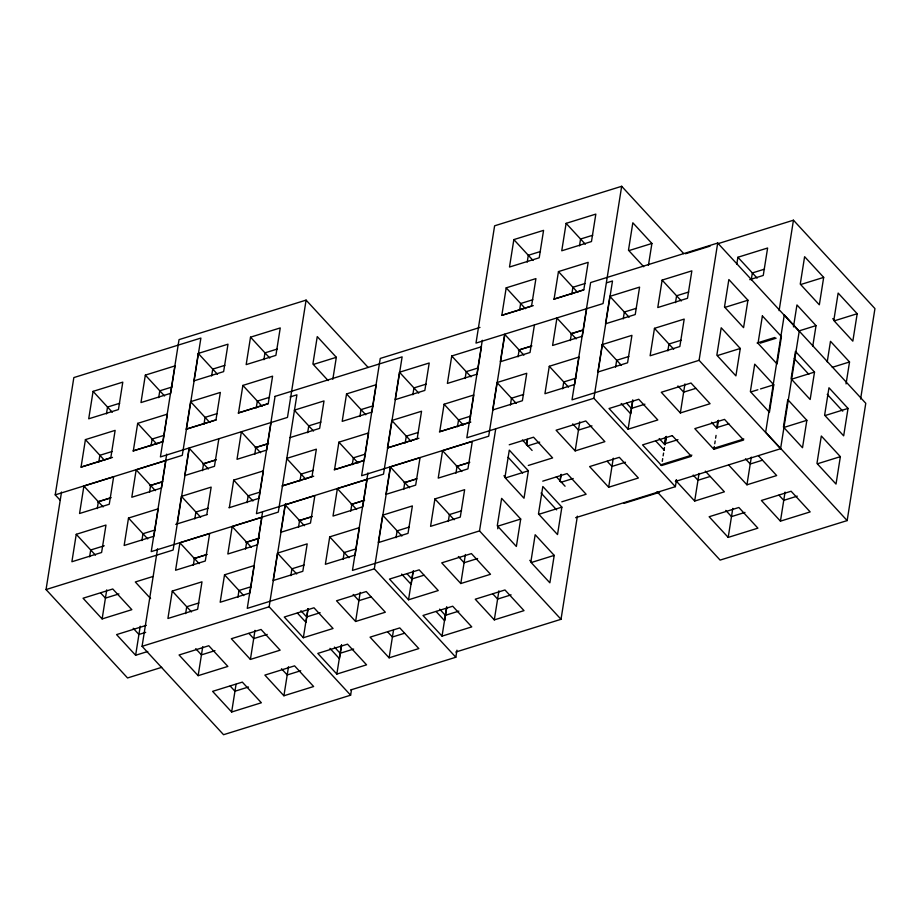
<?xml version="1.0" encoding="UTF-8"?>
<svg xmlns="http://www.w3.org/2000/svg" width="921" height="921" viewBox="0 0 921 921"><rect width="100%" height="100%" fill="white"/><g stroke="black" fill="none" stroke-linecap="round" stroke-linejoin="round"><path stroke-width="1.38" d="M55.225 494.865L73.841 377.575L200.893 338.065L182.289 455.342L55.225 494.865L60.072 500.126M161.705 667.334L127.547 677.96L46.05 589.555L61.523 492.056M85.423 439.616L81.06 467.051L110.785 457.806L115.137 430.372L85.423 439.616L104.637 460.465M93.079 391.367L88.715 418.802L118.441 409.569L122.792 382.134L93.079 391.367L112.304 412.228M76.247 534.307L71.896 561.741L101.609 552.496L105.973 525.062L76.247 534.307L95.473 555.156M83.903 486.069L79.551 513.504L109.265 504.259L113.628 476.825L83.903 486.069L103.129 506.918M98.789 462.158L99.871 455.296L112.028 451.52M106.445 413.909L107.527 407.059L119.684 403.271M89.613 556.848L90.707 549.987L104.211 545.785M97.269 508.611L98.363 501.749L110.52 497.973M102.127 618.924L83.051 598.224L112.765 588.991L131.841 609.679L102.127 618.924L106.732 589.889M137.678 423.361L133.326 450.795L163.04 441.55L167.403 414.116L137.678 423.361L156.904 444.21M145.334 375.123L140.982 402.558L170.696 393.313L175.059 365.879L145.334 375.123L164.56 395.972M128.503 518.051L124.151 545.485L153.876 536.241L158.228 508.806L128.503 518.051L147.728 538.9M136.17 469.814L131.807 497.248L161.532 488.003L165.884 460.569L136.17 469.814L155.384 490.663M151.044 445.902L152.138 439.041L164.295 435.265M158.7 397.665L159.794 390.803L171.951 387.027M141.88 540.592L142.962 533.731L155.119 529.955M149.536 492.355L150.618 485.494L162.775 481.718M166.724 454.111L151.24 551.61L278.303 512.099L296.919 394.81L290.092 396.939M147.786 651.481L135.629 655.268L140.234 626.234M351.523 689.541L350.625 695.194L223.561 734.705L142.076 646.312L157.549 548.801M190.612 401.671L186.261 429.105L215.975 419.861L220.338 392.427L190.612 401.671L209.838 422.52M198.268 353.434L193.917 380.868L223.63 371.624L227.994 344.189L198.268 353.434L217.494 374.283M177.085 523.796L181.437 496.361L211.162 487.117L206.811 514.551M189.266 448.297L173.113 550.044L46.05 589.555M172.273 591.052L167.921 618.486L197.635 609.253L201.987 581.819L172.273 591.052L191.487 611.912M179.929 542.814L175.577 570.249L205.291 561.004L209.643 533.57L179.929 542.814L199.155 563.675M203.978 424.213L205.072 417.351L217.229 413.575M211.634 375.975L212.728 369.114L224.885 365.338M194.815 518.903L195.897 512.041L208.054 508.265M202.47 470.666L203.553 463.804L215.71 460.028M185.639 613.593L186.721 606.743L198.89 602.956M193.295 565.356L194.389 558.494L206.546 554.718M218.818 438.88L214.466 466.314L184.741 475.558L189.093 448.124L208.319 468.985M242.868 385.415L238.516 412.85L268.241 403.605L272.593 376.171L242.868 385.415L262.094 406.265M250.524 337.178L246.172 364.612L275.897 355.368L280.249 327.934L250.524 337.178L269.749 358.027M202.758 646.634L198.142 675.669L227.867 666.424L208.791 645.736L179.065 654.981L198.142 675.669M229.352 507.54L233.704 480.106L263.418 470.873L259.066 498.307L228.995 507.77M224.528 574.808L220.177 602.242L249.902 592.997L254.254 565.563L224.528 574.808L243.754 595.657M232.184 526.559L227.832 553.993L257.558 544.76L261.909 517.326L232.184 526.559L251.41 547.419M256.245 407.957L257.327 401.096L269.485 397.319M263.901 359.72L264.983 352.858L277.14 349.082M247.07 502.647L248.163 495.797L260.321 492.01M254.726 454.41L255.819 447.548L267.976 443.772M237.894 597.349L238.988 590.488L251.145 586.7M245.55 549.1L246.644 542.25L258.801 538.463M271.073 422.624L266.722 450.058L237.008 459.303L241.36 431.868L260.585 452.718M262.52 512.272L247.265 608.367L374.329 568.844L390.481 467.108M231.655 712.014L212.601 691.36L242.327 682.116L261.368 702.769L231.655 712.014L236.041 684.349M306.094 300.119L287.479 417.409L160.415 456.92L179.031 339.63L306.094 300.119L368.181 367.467M250.408 659.424L231.332 638.725L261.057 629.48L280.122 650.18L250.408 659.424L255.002 630.367M277.463 553.118L273.111 580.552L302.825 571.308L307.188 543.874L277.463 553.118L296.689 573.967M285.119 504.869L280.767 532.303L310.481 523.07L314.844 495.636L285.119 504.869L304.344 525.73M350.625 695.194L269.139 606.789L285.51 503.637M300.004 480.958L301.086 474.108L313.255 470.32M307.66 432.72L308.754 425.859L320.911 422.083M290.829 575.66L291.922 568.798L304.08 565.01M298.485 527.411L299.578 520.561L311.735 516.773M332.838 379.245L336.326 357.302L317.25 336.602L312.898 364.037L328.152 380.592M283.91 695.769L264.868 675.105L294.582 665.86L313.635 686.525L283.91 695.769L288.515 666.723M303.343 637.735L284.267 617.035L313.98 607.791L333.057 628.49L303.343 637.735L307.948 608.689M308.144 608.643L305.968 622.354L297.391 613.052M338.893 442.172L334.542 469.606L364.267 460.362L368.619 432.928L338.893 442.172L358.119 463.021M346.549 393.923L342.198 421.358L371.923 412.124L376.275 384.69L346.549 393.923L365.775 414.784M329.73 536.862L325.366 564.297L355.092 555.052L359.443 527.618L329.73 536.862L348.944 557.712M337.385 488.625L333.022 516.059L362.747 506.815L367.099 479.381L337.385 488.625L356.6 509.474M352.259 464.714L353.353 457.852L365.51 454.065M359.915 416.465L361.009 409.615L373.166 405.827M343.096 559.404L344.178 552.542L356.335 548.766M350.751 511.167L351.834 504.305L363.991 500.517M367.94 472.922L352.455 570.421L479.519 530.91L495.671 429.163M336.844 674.08L317.791 653.415L347.516 644.17L366.57 664.835L336.844 674.08L341.449 645.034M341.656 644.988L339.469 658.699L329.948 648.372M355.598 621.479L336.522 600.78L366.247 591.547L385.323 612.235L355.598 621.479L360.192 592.422M387.476 447.917L391.828 420.483L421.553 411.238L417.19 438.672L387.476 447.917L418.894 438.258M399.484 372.234L395.132 399.668L424.846 390.423L429.209 363.001L399.484 372.234L418.71 393.094M382.652 515.173L378.301 542.607L408.026 533.363L412.378 505.928L382.652 515.173L401.878 536.022M390.308 466.935L385.957 494.37L415.682 485.125L420.034 457.691L390.308 466.935L409.534 487.785M405.194 443.024L406.288 436.163L418.445 432.375M412.85 394.775L413.943 387.925L426.101 384.138M396.03 537.714L397.112 530.853L409.269 527.077M403.686 489.477L404.768 482.616L416.925 478.828M389.111 657.824L370.058 637.159L399.783 627.915L418.825 648.58L389.111 657.824L393.497 630.16M408.533 599.79L389.456 579.09L419.182 569.857L438.258 590.545L408.533 599.79L412.919 572.125M413.345 570.698L411.169 584.421L401.625 574.071M444.095 404.227L439.731 431.661L469.457 422.417L473.808 394.982L444.095 404.227L463.309 425.076M451.75 355.99L447.387 383.424L477.113 374.179L481.464 346.745L451.75 355.99L470.965 376.839M434.919 498.917L430.568 526.351L460.281 517.107L464.645 489.673L434.919 498.917L454.145 519.766M442.575 450.68L438.223 478.114L467.937 468.87L472.3 441.435L442.575 450.68L461.801 471.529M457.461 426.768L458.543 419.907L470.7 416.131M465.117 378.531L466.199 371.67L478.356 367.882M448.285 521.459L449.379 514.597L461.536 510.821M455.941 473.221L457.035 466.36L469.192 462.584M482.305 340.286L466.82 437.786L593.884 398.275L612.5 280.986L607.043 282.678M442.034 636.135L422.992 615.47L452.706 606.225L471.759 626.89L442.034 636.135L446.65 607.1M446.846 607.043L444.67 620.766L436.094 611.463M506.193 287.847L501.841 315.281L531.555 306.037L535.918 278.603L506.193 287.847L525.419 308.696M513.849 239.598L509.497 267.032L539.211 257.788L543.574 230.365L513.849 239.598L533.075 260.459M460.799 583.534L441.723 562.846L471.437 553.602L490.513 574.29L460.799 583.534L465.393 554.488M497.018 382.537L492.666 409.972L522.391 400.727L526.743 373.293L497.018 382.537L516.244 403.386M504.846 334.473L488.694 436.209L361.631 475.731L380.246 358.442L479.979 327.427M350.625 689.967L455.826 657.249L456.943 650.191M519.559 310.389L520.653 303.527L532.81 299.739M527.215 262.14L528.309 255.29L540.466 251.502M510.395 405.079L511.477 398.217L523.635 394.441M518.051 356.841L519.133 349.98L531.29 346.192M497.731 528.792L498.169 526.052L520.71 519.041L501.634 498.353L497.282 525.787L516.359 546.475L520.71 519.041M534.399 325.055L530.047 352.49L500.322 361.734L504.673 334.3L523.899 355.149M494.301 619.879L475.248 599.214L504.973 589.97L524.014 610.635L494.301 619.879L498.906 590.845M526.421 444.97L527.284 439.49M526.616 444.924L527.491 439.432M558.46 271.591L554.097 299.026L583.822 289.781L588.174 262.347L558.46 271.591L577.674 292.441M566.116 223.354L561.752 250.788L591.478 241.544L595.829 214.109L566.116 223.354L585.33 244.203M528.366 470.804L524.014 498.238L504.938 477.539L509.29 450.104L528.366 470.804L505.825 477.815L503.925 475.743M549.284 366.282L544.933 393.716L574.646 384.471L579.01 357.037L549.284 366.282L568.51 387.131M571.826 294.133L572.908 287.271L585.065 283.495M579.482 245.895L580.564 239.034L592.721 235.246M562.65 388.823L563.744 381.962L575.901 378.186M570.306 340.586L571.4 333.724L583.557 329.948M586.665 308.8L582.302 336.234L552.588 345.479L556.94 318.044L576.166 338.893M559.922 481.315L561.016 474.465M560.118 481.269L561.211 474.407M554.212 555.386L549.86 582.82L530.818 562.155L535.17 534.721L554.212 555.386L531.67 562.397L529.771 560.325M561.868 507.149L557.516 534.583L538.474 513.918L542.826 486.484L561.868 507.149L539.326 514.16M575.165 450.899L556.088 430.211L585.802 420.966L604.878 441.654L575.165 450.899L579.758 421.841M621.675 186.295L603.059 303.573L475.996 343.096L494.612 225.806L621.675 186.295L683.762 253.643M602.219 344.592L597.867 372.026L627.581 362.782L631.933 335.348L602.219 344.592L621.445 365.441M609.875 296.355L605.523 323.789L635.237 314.545L639.588 287.11L609.875 296.355L629.101 317.204M455.814 652.022L561.016 619.303L577.386 516.151M615.585 367.134L616.679 360.272L628.836 356.496M623.241 318.896L624.334 312.035L636.492 308.259M608.666 487.244L589.613 466.579L619.338 457.334L638.38 477.999L608.666 487.244L613.271 458.209M648.419 265.421L651.907 243.466L632.831 222.778L628.479 250.213L643.733 266.768M628.087 429.209L609.023 408.521L638.737 399.277L657.813 419.964L628.087 429.209L632.704 400.175M632.9 400.117L630.724 413.84L621.18 403.49M654.474 328.337L650.122 355.771L679.848 346.526L684.199 319.092L654.474 328.337L673.7 349.197M662.13 280.099L657.778 307.533L687.503 298.289L691.855 270.855L662.13 280.099L681.356 300.948M667.852 350.878L668.934 344.028L681.091 340.24M675.507 302.641L676.59 295.779L688.747 292.003M665.538 437.015L664.455 443.876L677.96 439.674M662.257 461.386L662.694 458.623M663.143 455.849L663.581 453.074M664.018 450.3L664.455 447.525M666.205 436.519L664.904 444.751L659.183 438.546M665.1 444.693L666.401 436.462M680.354 412.953L661.278 392.265L691.003 383.021L710.079 403.709L680.354 412.953L684.948 383.907M575.648 517.694L675.381 486.668L676.509 479.611M699.085 360.33L717.701 243.04L590.637 282.551L572.022 399.841L699.085 360.33L780.582 448.734L675.369 481.453M705.325 471.126L724.401 491.814L694.676 501.059L699.074 473.394M736.8 264.12L737.894 257.258L767.619 248.014L763.256 275.448L749.752 279.65M717.804 420.77L716.711 427.62L728.868 423.844M713.856 449.298L694.814 428.633L724.528 419.4L743.581 440.054L713.856 449.298L714.305 446.524M714.742 443.749L715.18 440.975M715.617 438.2L716.054 435.426M717.378 427.125L718.472 420.264M740.277 348.46L735.914 375.895L716.837 355.207L721.201 327.772L740.277 348.46L717.735 355.471M747.933 300.223L743.569 327.657L724.493 306.969L728.856 279.535L747.933 300.223L725.391 307.234M751.26 279.8L752.353 272.938L764.511 269.162M728.189 537.404L709.135 516.739L738.861 507.494L757.902 528.159L728.189 537.404L732.794 508.369M758.536 455.907L776.668 475.558L746.943 484.803L751.317 457.127M779.108 310.63L793.453 220.2L718.311 243.57M773.778 384.805L769.426 412.24L750.373 391.575L754.725 364.14L773.778 384.805L760.516 388.927M793.476 326.874L796.953 304.932L816.029 325.62L812.759 346.192M780.582 448.734L799.186 331.445L717.701 243.04M780.444 521.148L761.402 500.483L791.116 491.25L810.169 511.903L780.444 521.148L785.06 492.113M823.685 277.382L819.333 304.816L800.257 284.117L804.609 256.683L823.685 277.382L801.143 284.393M806.854 420.31L802.502 447.744L783.426 427.056L787.789 399.622L806.854 420.31L784.324 427.321M814.521 372.072L810.158 399.507L791.081 378.807L795.445 351.385L814.521 372.072L791.979 379.084M827.219 361.872L830.489 341.3L849.53 361.965L846.054 383.907M857.186 313.727L852.834 341.161L833.793 320.496L838.145 293.062L857.186 313.727L834.645 320.738L832.745 318.666M840.366 456.655L836.015 484.089L816.962 463.424L821.313 435.99L840.366 456.655L817.825 463.666M848.022 408.417L843.671 435.852L824.617 415.187L828.969 387.753L848.022 408.417L825.481 415.429M860.594 399.035L874.95 308.604L793.453 220.2M847.159 520.584L865.775 403.294L784.289 314.89L765.673 432.179L847.159 520.584L720.107 560.095L657.041 491.687M629.365 250.477L651.907 243.466M313.785 364.313L336.326 357.302M685.523 253.759L710.114 246.114M501.841 315.396L533.259 305.622M553.751 299.256L583.81 289.908M186.249 429.232L216.308 419.884M238.171 413.08L268.23 403.732M81.06 467.166L112.489 457.403M132.981 451.025L163.04 441.677M518.396 350.084L531.912 345.882M570.663 333.828L582.82 330.052M202.816 463.908L216.331 459.717M255.082 447.664L268.587 443.462M289.942 437.613L319.656 428.369L324.008 400.934L294.294 410.179L313.52 431.04M97.626 501.853L111.13 497.651M149.881 485.597L162.038 481.821M439.386 431.891L470.815 422.117M282.286 485.851L312 476.618L316.352 449.183L286.638 458.416L305.853 479.277M282.275 485.977L313.704 476.203M334.196 469.837L364.255 460.488M757.085 343.003L774.837 337.489M175.715 524.348L207.144 514.574M798.795 330.984L816.029 325.62M760.216 343.165L776.127 338.214M509.232 444.774L533.547 437.21L552.623 457.91L528.297 465.473M644.907 404.204L631.392 408.406L626.625 403.225M695.816 388.363L683.658 392.15L677.925 385.934M404.031 482.719L416.188 478.943M456.298 466.463L469.802 462.261M527.549 445.925L539.706 442.138M591.973 425.893L578.457 430.095L572.735 423.879M298.841 520.664L312.346 516.462M351.097 504.409L364.612 500.207M193.64 558.61L207.156 554.407M245.907 542.354L259.411 538.152M152.874 576.511L135.306 581.98L150.572 598.535M751.237 391.816L757.868 389.756M832.296 367.329L849.53 361.965M118.936 593.918L105.42 598.12L100.654 592.94M542.757 481.153L567.071 473.59L586.124 494.255L561.81 501.818M561.062 482.27L573.219 478.483M625.474 462.238L611.97 466.44L607.204 461.271M660.472 464.898L691.89 455.124M713.752 448.32L743.811 438.972M146.301 625.359L116.576 634.604L135.629 655.268M145.679 632.359L138.933 634.465L133.211 628.26M142.076 646.312L269.139 606.789M710.137 476.468L697.98 480.255L693.214 475.075M762.404 460.212L750.247 464L745.469 458.819M624.081 503.35L659.597 492.298M423.994 575.199L411.837 578.975L407.07 573.806M477.608 558.529L464.092 562.731L458.37 556.514M320.151 612.718L306.647 616.92L300.914 610.715M371.059 596.889L358.902 600.665L353.169 594.448M214.961 650.663L201.446 654.866L195.724 648.66M267.217 634.408L253.712 638.61L248.935 633.429M744.997 512.398L731.493 516.6L725.771 510.395M797.264 496.143L783.748 500.345L778.982 495.176M458.854 611.13L445.338 615.32L439.628 609.126M511.109 594.874L497.605 599.076L492.839 593.907M353.652 649.063L340.148 653.265L334.427 647.072M404.561 633.234L392.404 637.01L387.649 631.852M248.463 687.008L234.947 691.211L230.192 686.041M300.718 670.753L287.214 674.955L281.504 668.761M737.894 257.258L757.12 278.107M794.247 358.534L808.799 374.317M827.231 394.315L842.75 411.157M711.449 422.29L717.16 428.495M728.822 465.151L746.943 484.803M655.66 440.883L664.225 450.185M675.611 480.371L694.676 501.059M593.884 398.275L675.381 486.668M522.391 439.927L532.096 450.45M556.353 476.767L565.08 486.23M508.093 457.265L522.656 473.049M541.088 493.046L556.606 509.877M391.828 420.483L411.054 441.332M479.519 530.91L561.016 619.303M374.329 568.844L455.826 657.249M233.704 480.106L252.93 500.966M181.437 496.361L200.663 517.211M275.057 396.387L256.441 513.676L383.504 474.154L402.12 356.864L275.057 396.387M762.381 315.903L758.029 343.337L777.082 364.002L781.434 336.568L762.381 315.903M672.272 435.645L642.547 444.889L661.6 465.554L691.314 456.309L672.272 435.645"/></g></svg>
